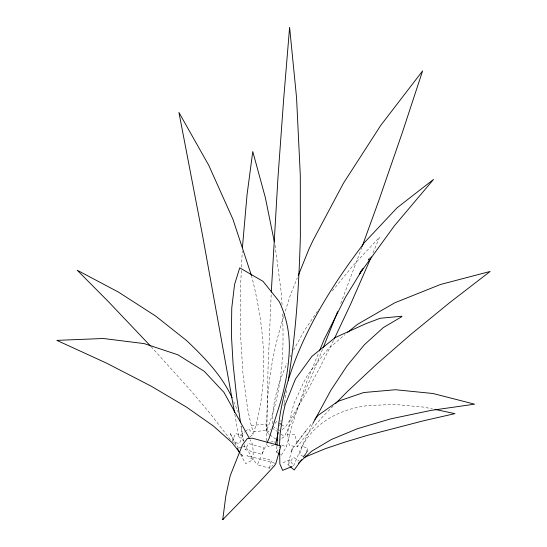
<?xml version="1.0" encoding="UTF-8"?>
<svg xmlns="http://www.w3.org/2000/svg" width="547" height="547" viewBox="0 0 547 547"><rect width="100%" height="100%" fill="white"/><g stroke="black" fill="none" stroke-linecap="round" stroke-linejoin="round"><path stroke-width="0.41" stroke-dasharray="2.73 2.05" d="M240.482 454.256L245.63 463.637L253.07 459.692L253.138 450.796L252.536 444.253L250.232 439.904M266.587 440.834L267.996 369.875L271.244 292.925M272.645 423.672C272.009 402.667 278.621 382.23 287.072 363.256M241.336 270.437L240.345 291.53L240.523 334.894L243.005 374.251L247.647 409.211L251.237 425.614L253.35 431.802L266.669 430.339C282.026 393.088 284.584 351.899 282.327 312.063M241.494 267.059L242.253 251.032M277.883 453.012L276.508 452.123L276.946 446.195M284.563 402.578L286.731 389.402M283.907 405.922L284.399 403.412M333.185 405.99L323.503 415.816L304.775 437.053L297.383 446.824L289.301 445.422L287.319 434.202L291.175 414.886L293.643 404.274L303.188 383.358L307.195 375.604L323.605 354.271L328.385 348.774L345.075 334.49M279.729 425.874L281.062 420.123M289.835 466.304L287.961 464.718L291.072 452.841M249.986 436.752L253.186 434.263C269.527 383.823 264.967 329.315 252.256 278.621L251.668 276.372M281.329 455.234L286.354 446.926L292.467 424.096L306.737 381.635L318.798 352.48M269.411 468.17L271.538 460.369L260.714 457.408L257.322 464.854L269.411 468.17L272.987 465.278M261.951 454.407L263.75 447.897L248.659 443.562L245.111 449.559L261.951 454.407L266.704 443.713M283.681 316.467C271.777 354.046 265.418 393.546 267.148 433.005L269.145 434.393M283.914 315.653L290.416 294.922L297.356 277.76M305.164 455.733L307.653 448.205L302.245 446.304L299.537 454.42L303.934 456.834M361.882 247.251L340.316 304.576M322.511 349.403L312.884 373.088L293.937 416.52L284.495 436.492L279.79 439.891M241.077 426.27L242.588 435.98L239.442 443.521L232.858 442.044M372.986 252.926L379.584 237.166L352.822 265.842L331.366 292.173M232.037 441.867L235.566 433.498L242.588 435.98M312.515 424.233L300.98 448.328L293.63 465.791L289.698 459.897L281.384 463.343M290.054 356.644L290.744 355.242M333.465 340.521L320.262 366.934L305.876 393.539L292.228 416.609L285.343 427.05L280.481 431.125M293.527 350.148L304.488 330.367L318.839 309.274M276.508 452.123L281.049 444.67L286.354 446.926M368.145 260.187L369.929 257.268L368.165 260.037M302.245 446.304C314.874 421.908 341.424 408.671 367.878 405.614L394.209 404.418L423.836 407.125L432.451 408.896M303.141 457.559L308.248 449.969L302.341 457.928M287.961 464.718L293.507 457.299L298.983 460.82M292.761 448.212L296.741 442.926M299.223 439.624L300.713 437.641M303.195 434.339L304.221 433.033M306.265 430.407L311.893 423.207M275.079 423.33L276.577 421.607L277.924 422.448M267.148 433.005L270.888 428.971M244.222 441.224L238.642 436.52L244.632 431.898M245.295 431.385L248.618 428.821L253.186 434.263M238.813 448.061L241.801 447.193M242.553 446.981L245.541 446.12L253.07 459.692M273.787 445.217L268.31 446.79L266.915 444.02M270.478 442.215L274.382 441.094L274.772 442.564M251.237 425.614L265.979 424.007L266.669 430.339M287.319 434.202L295.12 434.345L297.383 446.824M275.025 463.247L246.909 455.548L253.535 459.972L257.322 464.854M278.601 422.865L280.625 424.123M281.295 424.54L285.343 427.05M272.584 426.202L276.891 428.889M277.609 429.333L279.763 430.68M271.955 427.816L276.83 431.193M281.014 434.086L284.495 436.492M269.808 434.858L275.784 439.015M151.088 346.648L189.973 389.69L209.747 413.033L231.046 440.499M240.605 453.648L243.217 456.998L240.789 452.588M238.362 448.171L229.87 432.732L235.901 445.49M233.733 401.655L238.054 411.829M275.011 245.2L281.055 290.99L282.081 305.281M243.634 441.285L241.022 426.038M244.222 444.595L245.111 449.559M234.834 414.264L238.642 436.52"/><path stroke-width="0.82" d="M242.41 247.654L247.025 194.923L252.769 151.519L265.343 197.597L274.334 241.863M271.291 292.071L277.931 178.158L283.654 99.253L289.602 27.35L296.556 97.674L300.31 175.608L300.358 236.66C298.997 284.707 296.064 332.87 288.221 380.343M279.517 445.114L280.153 433.347L283.182 413.388L285.117 404.889L295.462 379.03L311.913 356.35L335.174 337.588L365.943 323.653L380.172 318.265L401.703 316.241L401.942 316.597L383.249 327.639L364.493 344.631L347.078 365.779L330.785 390.435L312.884 423.46M277.014 445.347C279.551 371.133 318.039 304.194 361.67 246.335L364.172 242.82L397.095 207.778L433.518 179.437L394.332 225.877L359.317 274.129L362.415 269.199M222.745 519.65L225.808 495.985L230.219 475.699L242.451 444.943L247.374 438.516L252.345 438.188L280.871 445.955L275.845 463.494L274.615 465.606L258.129 483.398L222.745 519.65L222.909 519.199M275.353 444.766L278.211 432.445M291.312 452.048L292.269 448.875M362.169 246.444L378.237 202.199L402.216 132.907L422.612 70.884L380.835 125.27L343.482 183.163L313.055 240.379L309.021 248.906L298.3 275.421M337.595 311.694L323.154 347.824M319.441 350.928L324.262 339.284L345.458 297.253L363.235 268.201M371.331 256.864L350.648 304.159L334.217 339.017M267.039 442.947L269.199 438.106L278.532 408.377C284.358 390.565 288.043 371.892 289.151 353.198C290.177 336.138 287.182 319.633 280.365 303.968L279.168 301.479L263.032 281.343L239.736 267.839L234.581 284.419L231.757 307.968L231.402 334.955L233.125 364.644L236.619 396.507L240.53 422.701M301.746 459.63L294.204 469.989L290.457 466.83M297.233 442.27L298.724 440.287M301.206 436.985L302.204 435.658M304.727 432.376L305.752 431.063M314.942 419.303L317.951 415.467L338.032 401.313L363.769 392.52L395.481 389.731L433.046 393.512L474.591 404.165L430.708 410.455L390.421 418.94L357.396 428.725L331.332 439.528L311.817 451.097L298.512 463.138M335.543 403.583L347.345 391.563L376.391 364.405L410.599 334.607L449.791 302.546L490.153 271.456L440.492 284.481L394.886 302.737L357.54 324.316L347.646 332.296M304.665 457.237L325.458 448.643L344.371 442.277L367.235 435.405L424.137 420.629L454.974 413.635L434.927 409.409M292.064 466.447L282.669 470.358L279.866 463.965L279.613 450.031M278.573 453.456L279.948 454.345M276.454 439.473L277.78 440.397M150.521 346.032L108.374 301.629L77.216 270.232L118.432 292.084L155.697 316.084L186.78 340.733C204.325 357.464 221.85 375.406 232.072 397.744M240.099 452.998L232.01 442.598L213.371 426.004L186.609 407.166L151.136 386.148L106.508 363.112L56.847 340.378L103.301 338.497L144.223 343.612L177.823 354.764L204.222 371.269L224.003 392.438L249.459 438.455M237.316 448.492L239.695 452.813M251.476 275.626L232.995 219.422L208.749 165.303L178.931 112.45L202.499 235.148L234.54 412.582"/></g></svg>
